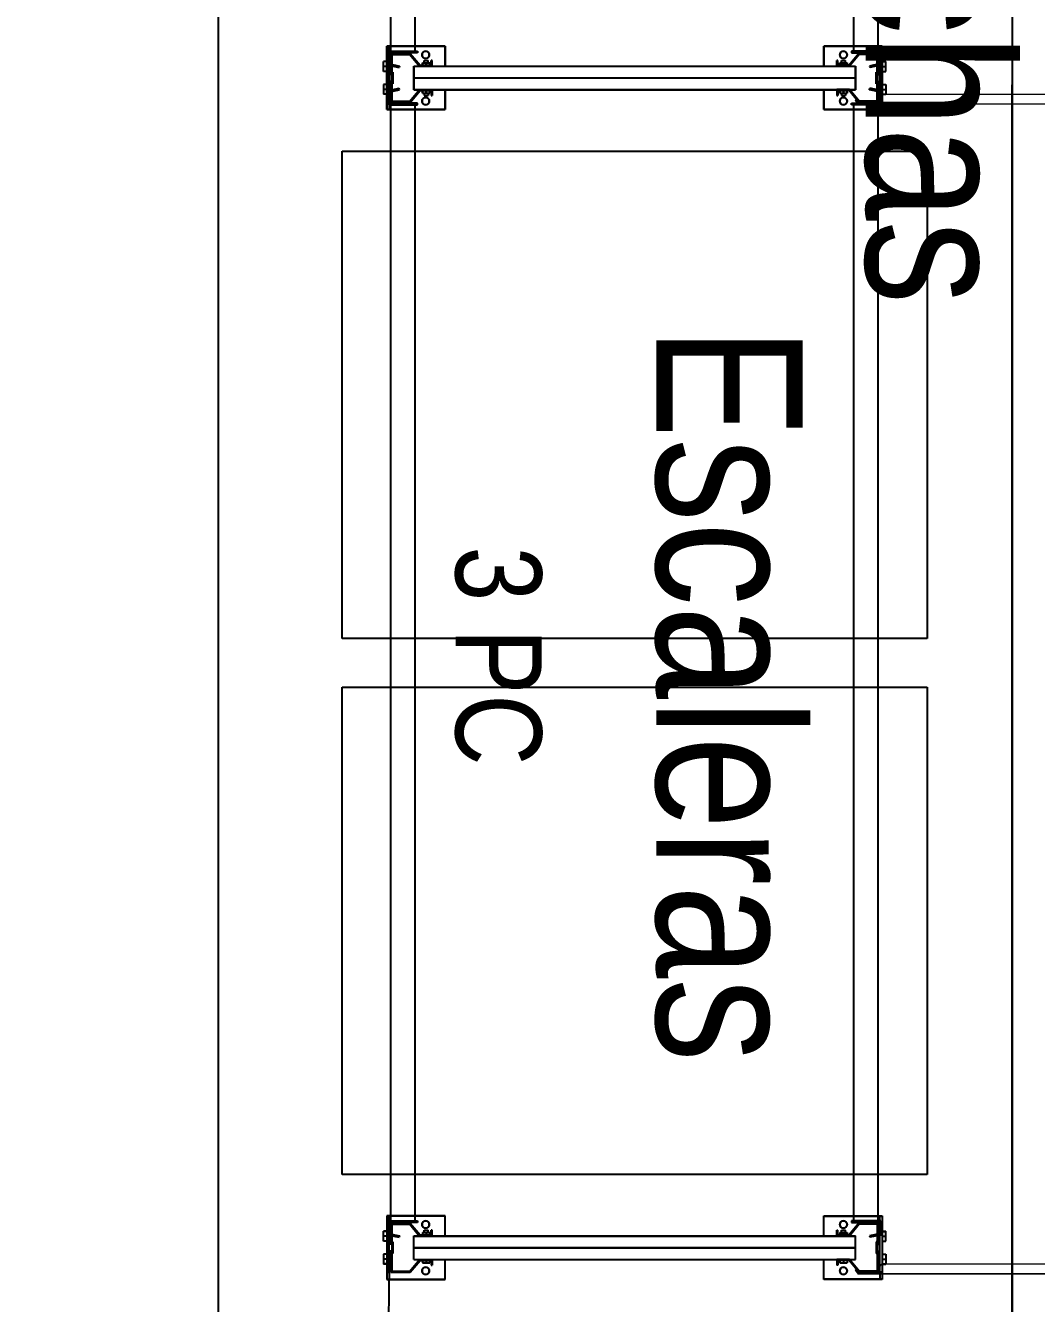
# Model space of a CAD drawing. Header units: metres. Extents: x 0 to 8715937, y -236336 to 216.
# Drawn here: x 138.624 to 140.698, y 73.08 to 75.702 of the extents above; entities that cross this region are included whole.
import ezdxf

# ---------------------------------------------------------------- set-up
doc = ezdxf.new("R2010")
doc.units = ezdxf.units.M
doc.header["$MEASUREMENT"] = 0
doc.header["$PDMODE"] = 3
doc.linetypes.add('ACAD_ISO10W100', pattern=[18, 12, -3, 0, -3])
for name, color, linetype in [('0-BLOCK-EQUIPAMIENTO', 7, 'Continuous'), ('0-BLOCK-ESTRUCTURA', 7, 'Continuous'), ('AAA BAST', 5, 'Continuous'), ('AAA CONECT', 3, 'Continuous'), ('AAA LARG', 1, 'Continuous'), ('AAA PALLETS', 7, 'Continuous'), ('COTAS INTERIORES', 2, 'Continuous'), ('EJES', 251, 'ACAD_ISO10W100'), ('INSTALACIONES', 165, 'Continuous'), ('TEXTO', 7, 'Continuous')]:
    doc.layers.add(name, color=color, linetype=linetype)
doc.styles.add('AR', font='arial.ttf')
doc.dimstyles.new('CotaLoc0', dxfattribs={"dimtxt": 0.23, "dimasz": 0.18, "dimexe": 0.12, "dimexo": 0.37, "dimgap": 0.07, "dimtad": 1, "dimzin": 0, "dimdsep": 46, "dimtxsty": 'AR', "dimcen": 0.9, "dimclrd": 251, "dimclre": 251, "dimadec": 0, "dimazin": 0, "dimtfac": 1, "dimtofl": 0, "dimtmove": 1, "dimatfit": 3, "dimfxl": 0.18, "dimtolj": 1, "dimtzin": 0, "dimarcsym": 1})

# ---------------------------------------------------------------- blocks, each defined once
blk = doc.blocks.new('DPM-ESTRUCTURA')
at = {"layer": 'EJES', "ltscale": 0.4}
blk.add_line((52.9278, 41.5801), (52.9278, 112.3301), dxfattribs=at)
blk = doc.blocks.new('1A MODULO SIMPLE')
at = {"layer": 'AAA BAST'}
for points in [[(-2.1307, 1.015), (-2.1307, 1.017), (-2.1407, 1.017), (-2.1407, 1.04), (-2.1167, 1.06), (-2.1167, 1.1), (-2.1567, 1.1), (-2.1567, 1.098), (-2.1767, 1.098), (-2.1767, 1.1), (-2.2167, 1.1), (-2.2167, 1.06), (-2.1927, 1.04), (-2.1927, 1.017), (-2.2027, 1.017), (-2.2027, 1.015), (-2.1907, 1.015), (-2.1907, 1.0409), (-2.2147, 1.0609), (-2.2147, 1.098), (-2.1787, 1.098), (-2.1787, 1.096), (-2.1547, 1.096), (-2.1547, 1.098), (-2.1187, 1.098), (-2.1187, 1.0609), (-2.1427, 1.0409), (-2.1427, 1.015)], [(0.1973, 1.015), (0.1973, 1.017), (0.2073, 1.017), (0.2073, 1.04), (0.1833, 1.06), (0.1833, 1.1), (0.2233, 1.1), (0.2233, 1.098), (0.2433, 1.098), (0.2433, 1.1), (0.2833, 1.1), (0.2833, 1.06), (0.2593, 1.04), (0.2593, 1.017), (0.2693, 1.017), (0.2693, 1.015), (0.2573, 1.015), (0.2573, 1.0409), (0.2813, 1.0609), (0.2813, 1.098), (0.2453, 1.098), (0.2453, 1.096), (0.2213, 1.096), (0.2213, 1.098), (0.1853, 1.098), (0.1853, 1.0609), (0.2093, 1.0409), (0.2093, 1.015)], [(-2.1307, 0.185), (-2.1307, 0.183), (-2.1407, 0.183), (-2.1407, 0.16), (-2.1167, 0.14), (-2.1167, 0.1), (-2.1567, 0.1), (-2.1567, 0.102), (-2.1767, 0.102), (-2.1767, 0.1), (-2.2167, 0.1), (-2.2167, 0.14), (-2.1927, 0.16), (-2.1927, 0.183), (-2.2027, 0.183), (-2.2027, 0.185), (-2.1907, 0.185), (-2.1907, 0.1591), (-2.2147, 0.1391), (-2.2147, 0.102), (-2.1787, 0.102), (-2.1787, 0.104), (-2.1547, 0.104), (-2.1547, 0.102), (-2.1187, 0.102), (-2.1187, 0.1391), (-2.1427, 0.1591), (-2.1427, 0.185)], [(0.1973, 0.185), (0.1973, 0.183), (0.2073, 0.183), (0.2073, 0.16), (0.1833, 0.14), (0.1833, 0.1), (0.2233, 0.1), (0.2233, 0.102), (0.2433, 0.102), (0.2433, 0.1), (0.2833, 0.1), (0.2833, 0.14), (0.2593, 0.16), (0.2593, 0.183), (0.2693, 0.183), (0.2693, 0.185), (0.2573, 0.185), (0.2573, 0.1591), (0.2813, 0.1391), (0.2813, 0.102), (0.2453, 0.102), (0.2453, 0.104), (0.2213, 0.104), (0.2213, 0.102), (0.1853, 0.102), (0.1853, 0.1391), (0.2093, 0.1591), (0.2093, 0.185)]]:
    blk.add_hatch(color=251, dxfattribs=at).paths.add_polyline_path(points)
at = {"layer": 'AAA BAST', "color": 251}
for p, q in [((-2.2167, 1.1082), (-2.2317, 1.1082)), ((-2.2317, 1.1082), (-2.2317, 0.9882)), ((-2.2167, 1.1032), (-2.2317, 1.1032)), ((-2.1167, 1.1082), (-2.2167, 1.1082)), ((-2.2167, 1.1082), (-2.2167, 1.1032)), ((-2.2167, 1.1032), (-2.1167, 1.1032)), ((-2.2067, 1.1), (-2.2067, 1.1032)), ((-2.2067, 1.1032), (-2.1737, 1.1032)), ((-2.1802, 1.1152), (-2.2002, 1.1152)), ((-2.2002, 1.1082), (-2.2002, 1.1152)), ((-2.1902, 1.1082), (-2.1902, 1.1152)), ((-2.1802, 1.1082), (-2.1802, 1.1152)), ((-2.1737, 1.1), (-2.1737, 1.1032)), ((-2.1597, 1.1), (-2.1597, 1.1032)), ((-2.1532, 1.1152), (-2.1332, 1.1152)), ((-2.1532, 1.1082), (-2.1532, 1.1152)), ((-2.1432, 1.1082), (-2.1432, 1.1152)), ((-2.1332, 1.1082), (-2.1332, 1.1152)), ((-2.1267, 1.1), (-2.1267, 1.1032)), ((-2.1167, 1.1032), (-2.1167, 1.1082)), ((-2.1017, 1.1082), (-2.1167, 1.1082)), ((-2.1167, 1.1032), (-2.1017, 1.1032)), ((-2.1017, 0.9882), (-2.1017, 1.1082)), ((0.1683, 0.9882), (0.1683, 1.1082)), ((0.1683, 1.1082), (0.1833, 1.1082)), ((0.1833, 1.1032), (0.1683, 1.1032)), ((0.1833, 1.1032), (0.1833, 1.1082)), ((0.1833, 1.1082), (0.2833, 1.1082)), ((0.2833, 1.1032), (0.1833, 1.1032)), ((0.1933, 1.1), (0.1933, 1.1032)), ((0.2198, 1.1152), (0.1998, 1.1152)), ((0.1998, 1.1082), (0.1998, 1.1152)), ((0.2098, 1.1082), (0.2098, 1.1152)), ((0.2198, 1.1082), (0.2198, 1.1152)), ((0.2263, 1.1), (0.2263, 1.1032)), ((0.2403, 1.1), (0.2403, 1.1032)), ((0.2733, 1.1032), (0.2403, 1.1032)), ((0.2468, 1.1152), (0.2668, 1.1152)), ((0.2468, 1.1082), (0.2468, 1.1152)), ((0.2568, 1.1082), (0.2568, 1.1152)), ((0.2668, 1.1082), (0.2668, 1.1152)), ((0.2733, 1.1), (0.2733, 1.1032)), ((0.2833, 1.1082), (0.2833, 1.1032)), ((0.2833, 1.1082), (0.2983, 1.1082)), ((0.2833, 1.1032), (0.2983, 1.1032)), ((0.2983, 1.1082), (0.2983, 0.9882)), ((-2.1767, 1.1), (-2.2167, 1.1)), ((-2.2167, 1.1), (-2.2167, 1.06)), ((-2.2147, 1.098), (-2.2147, 1.0609)), ((-2.1787, 1.098), (-2.2147, 1.098)), ((-2.1787, 1.098), (-2.1787, 1.096)), ((-2.1547, 1.096), (-2.1787, 1.096)), ((-2.1767, 1.1), (-2.1767, 1.098)), ((-2.1767, 1.1), (-2.1737, 1.1)), ((-2.1567, 1.098), (-2.1767, 1.098)), ((-2.1567, 1.1), (-2.1597, 1.1)), ((-2.1167, 1.1), (-2.1567, 1.1)), ((-2.1567, 1.1), (-2.1567, 1.098)), ((-2.1187, 1.098), (-2.1547, 1.098)), ((-2.1547, 1.098), (-2.1547, 1.096)), ((-2.1187, 1.098), (-2.1187, 1.0609)), ((-2.1167, 1.1), (-2.1167, 1.06)), ((0.1833, 1.1), (0.2233, 1.1)), ((0.1833, 1.1), (0.1833, 1.06)), ((0.1853, 1.098), (0.1853, 1.0609)), ((0.1853, 1.098), (0.2213, 1.098)), ((0.2213, 1.098), (0.2213, 1.096)), ((0.2213, 1.096), (0.2453, 1.096)), ((0.2233, 1.1), (0.2233, 1.098)), ((0.2233, 1.1), (0.2263, 1.1)), ((0.2233, 1.098), (0.2433, 1.098)), ((0.2433, 1.1), (0.2403, 1.1)), ((0.2433, 1.1), (0.2833, 1.1)), ((0.2433, 1.1), (0.2433, 1.098)), ((0.2453, 1.098), (0.2813, 1.098)), ((0.2453, 1.098), (0.2453, 1.096)), ((0.2813, 1.098), (0.2813, 1.0609)), ((0.2833, 1.1), (0.2833, 1.06)), ((-2.2167, 1.06), (-2.1927, 1.04)), ((-2.2147, 1.0609), (-2.1907, 1.0409)), ((-2.1907, 1.053), (-2.1667, 1.053)), ((-2.1907, 0.147), (-2.1907, 1.053)), ((-2.1667, 1.053), (-2.1427, 1.053)), ((-2.1667, 0.147), (-2.1667, 1.053)), ((-2.1187, 1.0609), (-2.1427, 1.0409)), ((-2.1427, 0.147), (-2.1427, 1.053)), ((-2.1167, 1.06), (-2.1407, 1.04)), ((0.1833, 1.06), (0.2073, 1.04)), ((0.1853, 1.0609), (0.2093, 1.0409)), ((0.2333, 1.053), (0.2093, 1.053)), ((0.2093, 0.147), (0.2093, 1.053)), ((0.2573, 1.053), (0.2333, 1.053)), ((0.2333, 0.147), (0.2333, 1.053)), ((0.2813, 1.0609), (0.2573, 1.0409)), ((0.2573, 0.147), (0.2573, 1.053)), ((0.2833, 1.06), (0.2593, 1.04)), ((-2.1927, 1.036), (-2.1977, 1.036)), ((-2.1977, 1.021), (-2.1977, 1.036)), ((-2.1927, 1.0285), (-2.1977, 1.0285)), ((-2.1927, 1.04), (-2.1927, 1.017)), ((-2.1907, 1.0409), (-2.1907, 1.015)), ((-2.1427, 1.0409), (-2.1427, 1.015)), ((-2.1407, 1.04), (-2.1407, 1.017)), ((-2.1357, 1.036), (-2.1407, 1.036)), ((-2.1407, 1.021), (-2.1407, 1.036)), ((-2.1357, 1.0285), (-2.1407, 1.0285)), ((-2.1357, 1.021), (-2.1357, 1.036)), ((-2.1357, 1.0328), (-2.1307, 1.0328)), ((-2.1357, 1.0243), (-2.1307, 1.0243)), ((-2.1307, 1.0243), (-2.1307, 1.0328)), ((0.2023, 1.0328), (0.1973, 1.0328)), ((0.1973, 1.0243), (0.1973, 1.0328)), ((0.2023, 1.0243), (0.1973, 1.0243)), ((0.2023, 1.036), (0.2073, 1.036)), ((0.2023, 1.021), (0.2023, 1.036)), ((0.2023, 1.0285), (0.2073, 1.0285)), ((0.2073, 1.04), (0.2073, 1.017)), ((0.2073, 1.021), (0.2073, 1.036)), ((0.2093, 1.0409), (0.2093, 1.015)), ((0.2573, 1.0409), (0.2573, 1.015)), ((0.2593, 1.04), (0.2593, 1.017)), ((0.2593, 1.036), (0.2643, 1.036)), ((0.2593, 1.0285), (0.2643, 1.0285)), ((0.2643, 1.021), (0.2643, 1.036)), ((-2.1927, 1.017), (-2.2027, 1.017)), ((-2.2027, 1.017), (-2.2027, 1.015)), ((-2.1907, 1.015), (-2.2027, 1.015)), ((-2.1927, 1.021), (-2.1977, 1.021)), ((-2.1427, 1.015), (-2.1307, 1.015)), ((-2.1357, 1.021), (-2.1407, 1.021)), ((-2.1407, 1.017), (-2.1307, 1.017)), ((-2.1307, 1.015), (-2.1307, 1.017)), ((0.2073, 1.017), (0.1973, 1.017)), ((0.1973, 1.015), (0.1973, 1.017)), ((0.2093, 1.015), (0.1973, 1.015)), ((0.2023, 1.021), (0.2073, 1.021)), ((0.2573, 1.015), (0.2693, 1.015)), ((0.2593, 1.021), (0.2643, 1.021)), ((0.2593, 1.017), (0.2693, 1.017)), ((0.2693, 1.017), (0.2693, 1.015)), ((-2.2317, 0.9882), (-2.1907, 0.9882)), ((-2.1427, 0.9882), (-2.1017, 0.9882)), ((0.2093, 0.9882), (0.1683, 0.9882)), ((0.2983, 0.9882), (0.2573, 0.9882)), ((-2.2317, 0.0918), (-2.2317, 0.2118)), ((-2.2317, 0.2118), (-2.1907, 0.2118)), ((-2.1427, 0.2118), (-2.1017, 0.2118)), ((-2.1017, 0.2118), (-2.1017, 0.0918)), ((0.2093, 0.2118), (0.1683, 0.2118)), ((0.1683, 0.2118), (0.1683, 0.0918)), ((0.2983, 0.2118), (0.2573, 0.2118)), ((0.2983, 0.0918), (0.2983, 0.2118)), ((-2.1907, 0.185), (-2.2027, 0.185)), ((-2.2027, 0.183), (-2.2027, 0.185)), ((-2.1907, 0.1591), (-2.1907, 0.185)), ((-2.1427, 0.1591), (-2.1427, 0.185)), ((-2.1427, 0.185), (-2.1307, 0.185)), ((-2.1307, 0.185), (-2.1307, 0.183)), ((0.2093, 0.185), (0.1973, 0.185)), ((0.1973, 0.185), (0.1973, 0.183)), ((0.2093, 0.1591), (0.2093, 0.185)), ((0.2573, 0.1591), (0.2573, 0.185)), ((0.2573, 0.185), (0.2693, 0.185)), ((0.2693, 0.183), (0.2693, 0.185)), ((-2.2167, 0.14), (-2.1927, 0.16)), ((-2.2147, 0.1391), (-2.1907, 0.1591)), ((-2.1927, 0.183), (-2.2027, 0.183)), ((-2.1927, 0.1801), (-2.1977, 0.1801)), ((-2.1977, 0.1651), (-2.1977, 0.1801)), ((-2.1927, 0.1726), (-2.1977, 0.1726)), ((-2.1927, 0.1651), (-2.1977, 0.1651)), ((-2.1927, 0.16), (-2.1927, 0.183)), ((-2.1187, 0.1391), (-2.1427, 0.1591)), ((-2.1407, 0.16), (-2.1407, 0.183)), ((-2.1407, 0.183), (-2.1307, 0.183)), ((-2.1357, 0.1801), (-2.1407, 0.1801)), ((-2.1407, 0.1651), (-2.1407, 0.1801)), ((-2.1357, 0.1726), (-2.1407, 0.1726)), ((-2.1357, 0.1651), (-2.1407, 0.1651)), ((-2.1167, 0.14), (-2.1407, 0.16)), ((-2.1357, 0.1651), (-2.1357, 0.1801)), ((-2.1357, 0.1768), (-2.1307, 0.1768)), ((-2.1357, 0.1683), (-2.1307, 0.1683)), ((-2.1307, 0.1683), (-2.1307, 0.1768)), ((0.1833, 0.14), (0.2073, 0.16)), ((0.1853, 0.1391), (0.2093, 0.1591)), ((0.2073, 0.183), (0.1973, 0.183)), ((0.2023, 0.1768), (0.1973, 0.1768)), ((0.1973, 0.1683), (0.1973, 0.1768)), ((0.2023, 0.1683), (0.1973, 0.1683)), ((0.2023, 0.1801), (0.2073, 0.1801)), ((0.2023, 0.1651), (0.2023, 0.1801)), ((0.2023, 0.1726), (0.2073, 0.1726)), ((0.2023, 0.1651), (0.2073, 0.1651)), ((0.2073, 0.16), (0.2073, 0.183)), ((0.2073, 0.1651), (0.2073, 0.1801)), ((0.2813, 0.1391), (0.2573, 0.1591)), ((0.2593, 0.16), (0.2593, 0.183)), ((0.2593, 0.183), (0.2693, 0.183)), ((0.2593, 0.1801), (0.2643, 0.1801)), ((0.2593, 0.1726), (0.2643, 0.1726)), ((0.2593, 0.1651), (0.2643, 0.1651)), ((0.2833, 0.14), (0.2593, 0.16)), ((0.2643, 0.1651), (0.2643, 0.1801)), ((-2.2167, 0.1), (-2.2167, 0.14)), ((-2.2147, 0.102), (-2.2147, 0.1391)), ((-2.1907, 0.147), (-2.1667, 0.147)), ((-2.1667, 0.147), (-2.1427, 0.147)), ((-2.1187, 0.102), (-2.1187, 0.1391)), ((-2.1167, 0.1), (-2.1167, 0.14)), ((0.1833, 0.1), (0.1833, 0.14)), ((0.1853, 0.102), (0.1853, 0.1391)), ((0.2333, 0.147), (0.2093, 0.147)), ((0.2573, 0.147), (0.2333, 0.147)), ((0.2813, 0.102), (0.2813, 0.1391)), ((0.2833, 0.1), (0.2833, 0.14)), ((-2.2167, 0.0968), (-2.2317, 0.0968)), ((-2.2167, 0.0918), (-2.2317, 0.0918)), ((-2.1767, 0.1), (-2.2167, 0.1)), ((-2.2167, 0.0968), (-2.1167, 0.0968)), ((-2.2167, 0.0918), (-2.2167, 0.0968)), ((-2.1167, 0.0918), (-2.2167, 0.0918)), ((-2.1787, 0.102), (-2.2147, 0.102)), ((-2.2067, 0.1), (-2.2067, 0.0968)), ((-2.2067, 0.0968), (-2.1737, 0.0968)), ((-2.2002, 0.0918), (-2.2002, 0.0848)), ((-2.1802, 0.0848), (-2.2002, 0.0848)), ((-2.1902, 0.0918), (-2.1902, 0.0848)), ((-2.1802, 0.0918), (-2.1802, 0.0848)), ((-2.1787, 0.102), (-2.1787, 0.104)), ((-2.1547, 0.104), (-2.1787, 0.104)), ((-2.1567, 0.102), (-2.1767, 0.102)), ((-2.1767, 0.1), (-2.1767, 0.102)), ((-2.1767, 0.1), (-2.1737, 0.1)), ((-2.1737, 0.1), (-2.1737, 0.0968)), ((-2.1597, 0.1), (-2.1597, 0.0968)), ((-2.1567, 0.1), (-2.1597, 0.1)), ((-2.1567, 0.1), (-2.1567, 0.102)), ((-2.1167, 0.1), (-2.1567, 0.1)), ((-2.1547, 0.102), (-2.1547, 0.104)), ((-2.1187, 0.102), (-2.1547, 0.102)), ((-2.1532, 0.0918), (-2.1532, 0.0848)), ((-2.1532, 0.0848), (-2.1332, 0.0848)), ((-2.1432, 0.0918), (-2.1432, 0.0848)), ((-2.1332, 0.0918), (-2.1332, 0.0848)), ((-2.1267, 0.1), (-2.1267, 0.0968)), ((-2.1167, 0.0968), (-2.1167, 0.0918)), ((-2.1167, 0.0968), (-2.1017, 0.0968)), ((-2.1017, 0.0918), (-2.1167, 0.0918)), ((0.1833, 0.0968), (0.1683, 0.0968)), ((0.1683, 0.0918), (0.1833, 0.0918)), ((0.1833, 0.1), (0.2233, 0.1)), ((0.2833, 0.0968), (0.1833, 0.0968)), ((0.1833, 0.0968), (0.1833, 0.0918)), ((0.1833, 0.0918), (0.2833, 0.0918)), ((0.1853, 0.102), (0.2213, 0.102)), ((0.1933, 0.1), (0.1933, 0.0968)), ((0.1998, 0.0918), (0.1998, 0.0848)), ((0.2198, 0.0848), (0.1998, 0.0848)), ((0.2098, 0.0918), (0.2098, 0.0848)), ((0.2198, 0.0918), (0.2198, 0.0848)), ((0.2213, 0.102), (0.2213, 0.104)), ((0.2213, 0.104), (0.2453, 0.104)), ((0.2233, 0.102), (0.2433, 0.102)), ((0.2233, 0.1), (0.2233, 0.102)), ((0.2233, 0.1), (0.2263, 0.1)), ((0.2263, 0.1), (0.2263, 0.0968)), ((0.2403, 0.1), (0.2403, 0.0968)), ((0.2433, 0.1), (0.2403, 0.1)), ((0.2733, 0.0968), (0.2403, 0.0968)), ((0.2433, 0.1), (0.2433, 0.102)), ((0.2433, 0.1), (0.2833, 0.1)), ((0.2453, 0.102), (0.2453, 0.104)), ((0.2453, 0.102), (0.2813, 0.102)), ((0.2468, 0.0918), (0.2468, 0.0848)), ((0.2468, 0.0848), (0.2668, 0.0848)), ((0.2568, 0.0918), (0.2568, 0.0848)), ((0.2668, 0.0918), (0.2668, 0.0848)), ((0.2733, 0.1), (0.2733, 0.0968)), ((0.2833, 0.0918), (0.2833, 0.0968)), ((0.2833, 0.0968), (0.2983, 0.0968)), ((0.2833, 0.0918), (0.2983, 0.0918))]:
    blk.add_line(p, q, dxfattribs=at)
for centre in [(-2.2141, 1.0285), (-2.1192, 1.0285), (0.1859, 1.0285), (0.2808, 1.0285), (-2.2141, 0.1715), (-2.1192, 0.1715), (0.1859, 0.1715), (0.2808, 0.1715)]:
    blk.add_circle(centre, 0.0075, dxfattribs=at)
at = {"layer": 'AAA LARG', "color": 251}
for p, q in [((-2.1407, 1.105), (-2.1454, 1.0829)), ((-2.1381, 1.1018), (-2.1422, 1.0822)), ((-2.1407, 1.105), (-2.1117, 1.105)), ((-2.1149, 1.1018), (-2.1381, 1.1018)), ((-2.1149, 1.045), (-2.1149, 1.1018)), ((-2.1117, 1.105), (-2.1117, 1.045)), ((0.2073, 1.105), (0.1783, 1.105)), ((0.1783, 1.105), (0.1783, 1.045)), ((0.1815, 1.045), (0.1815, 1.1018)), ((0.1815, 1.1018), (0.2047, 1.1018)), ((0.2047, 1.1018), (0.2089, 1.0822)), ((0.2073, 1.105), (0.212, 1.0829)), ((-2.1422, 1.0822), (-2.1454, 1.0829)), ((-2.1117, 1.1), (0.1783, 1.1)), ((0.2089, 1.0822), (0.212, 1.0829)), ((-2.1117, 1.05), (0.1783, 1.05)), ((-2.1117, 1.045), (-2.1149, 1.045)), ((0.1783, 1.045), (0.1815, 1.045)), ((-2.1117, 0.155), (-2.1149, 0.155)), ((-2.1149, 0.155), (-2.1149, 0.0982)), ((-2.1117, 0.095), (-2.1117, 0.155)), ((-2.1117, 0.15), (0.1783, 0.15)), ((0.1783, 0.095), (0.1783, 0.155)), ((0.1783, 0.155), (0.1815, 0.155)), ((0.1815, 0.155), (0.1815, 0.0982)), ((-2.1422, 0.1178), (-2.1454, 0.1171)), ((-2.1407, 0.095), (-2.1454, 0.1171)), ((-2.1381, 0.0982), (-2.1422, 0.1178)), ((0.2047, 0.0982), (0.2089, 0.1178)), ((0.2073, 0.095), (0.212, 0.1171)), ((0.2089, 0.1178), (0.212, 0.1171)), ((-2.1407, 0.095), (-2.1117, 0.095)), ((-2.1149, 0.0982), (-2.1381, 0.0982)), ((-2.1117, 0.1), (0.1783, 0.1)), ((0.2073, 0.095), (0.1783, 0.095)), ((0.1815, 0.0982), (0.2047, 0.0982))]:
    blk.add_line(p, q, dxfattribs=at)
at = {"layer": 'AAA PALLETS', "color": 251, "ltscale": 0.21}
for p, q in [((-1.0167, 1.2), (-2.0167, 1.2)), ((-2.0167, 1.2), (-2.0167, 0)), ((-1.0167, 0), (-1.0167, 1.2)), ((0.0833, 1.2), (-0.9167, 1.2)), ((-0.9167, 1.2), (-0.9167, 0)), ((0.0833, 0), (0.0833, 1.2)), ((-2.0167, 0), (-1.0167, 0)), ((-0.9167, 0), (0.0833, 0))]:
    blk.add_line(p, q, dxfattribs=at)
blk = doc.blocks.new('1A MODULO D FTE COL')
at = {"layer": 'AAA CONECT', "color": 251, "lineweight": 5}
for p, q in [((-2.213, 0.5973), (-2.2207, 0.5909)), ((-2.2207, 0.59), (-2.2207, -0.0409)), ((-2.2117, 0.5958), (-2.2187, 0.59)), ((-2.2187, 0.5484), (-2.2187, 0.59)), ((-2.213, 0.5973), (-2.2117, 0.5958)), ((0.187, 0.5973), (0.1793, 0.5909)), ((0.1793, 0.59), (0.1793, -0.0409)), ((0.1883, 0.5958), (0.1813, 0.59)), ((0.1813, 0.5484), (0.1813, 0.59)), ((0.187, 0.5973), (0.1883, 0.5958)), ((-2.2187, 0.5484), (-2.2057, 0.5484)), ((-2.2007, 0.5434), (-2.2057, 0.5484)), ((-2.2007, 0.5434), (-2.2007, 0.0066)), ((0.1813, 0.5484), (0.1943, 0.5484)), ((0.1993, 0.5434), (0.1943, 0.5484)), ((0.1993, 0.5434), (0.1993, 0.0066)), ((-2.2187, 0.0016), (-2.2187, -0.04)), ((-2.2187, 0.0016), (-2.2057, 0.0016)), ((-2.2007, 0.0066), (-2.2057, 0.0016)), ((0.1813, 0.0016), (0.1813, -0.04)), ((0.1813, 0.0016), (0.1943, 0.0016)), ((0.1993, 0.0066), (0.1943, 0.0016)), ((-2.213, -0.0473), (-2.2207, -0.0409)), ((-2.2117, -0.0458), (-2.2187, -0.04)), ((-2.213, -0.0473), (-2.2117, -0.0458)), ((0.187, -0.0473), (0.1793, -0.0409)), ((0.1883, -0.0458), (0.1813, -0.04)), ((0.187, -0.0473), (0.1883, -0.0458))]:
    blk.add_line(p, q, dxfattribs=at)
at = {"layer": 'AAA BAST', "color": 251, "lineweight": 5}
for p in [(0, 0.45), (0, -1.1)]:
    blk.add_blockref('1A MODULO SIMPLE', p, dxfattribs=at)
blk = doc.blocks.new('DPM-EQUIPAMIENTO')
at = {"layer": 'INSTALACIONES', "ltscale": 0.1}
blk.add_line((51.6451, 72.1293), (51.6501, 73.1293), dxfattribs=at)
at = {"layer": 'AAA BAST', "xscale": -1, "rotation": 270}
for p in [(52.6533, 77.7609), (52.6533, 75.3609)]:
    blk.add_blockref('1A MODULO D FTE COL', p, dxfattribs=at)
blk = doc.blocks.new('*D145')
at = {"layer": 'COTAS INTERIORES', "color": 251, "lineweight": -2, "ltscale": 0.1, "transparency": 16777216}
for p, q in [((139.2001, 88.6593), (138.9001, 88.6593)), ((139.0201, 72.3093), (139.0201, 88.4793)), ((139.2001, 72.1293), (138.9001, 72.1293))]:
    blk.add_line(p, q, dxfattribs=at)
at = {"layer": 'COTAS INTERIORES', "color": 251, "ltscale": 0.1, "transparency": 16777216}
for points in [[(138.9901, 88.4793), (139.0501, 88.4793), (139.0201, 88.6593)], [(138.9901, 72.3093), (139.0501, 72.3093), (139.0201, 72.1293)]]:
    blk.add_solid(points, dxfattribs=at)
at = {"layer": 'Defpoints', "color": 0, "ltscale": 0.1, "transparency": 16777216}
for p in [(139.0201, 88.6593), (140.6508, 88.6593), (140.6483, 72.1293)]:
    blk.add_point(p, dxfattribs=at)
at = {"layer": 'COTAS INTERIORES', "color": 0, "ltscale": 0.1, "transparency": 16777216, "insert": (138.8326, 80.3943), "char_height": 0.23, "attachment_point": 5, "rotation": 90, "style": 'AR'}
blk.add_mtext('\\A1;16.53', dxfattribs=at)

msp = doc.modelspace()

# ---------------------------------------------------------------- hatches: boundary and pattern name
at = {"layer": 'AAA BAST'}
for points in [[(139.4583, 75.5583), (139.4563, 75.5583), (139.4563, 75.5683), (139.4333, 75.5683), (139.4133, 75.5443), (139.3733, 75.5443), (139.3733, 75.5843), (139.3753, 75.5843), (139.3753, 75.6043), (139.3733, 75.6043), (139.3733, 75.6443), (139.4133, 75.6443), (139.4333, 75.6203), (139.4563, 75.6203), (139.4563, 75.6303), (139.4583, 75.6303), (139.4583, 75.6183), (139.4324, 75.6183), (139.4124, 75.6423), (139.3753, 75.6423), (139.3753, 75.6063), (139.3773, 75.6063), (139.3773, 75.5823), (139.3753, 75.5823), (139.3753, 75.5463), (139.4124, 75.5463), (139.4324, 75.5703), (139.4583, 75.5703)], [(139.4583, 75.6303), (139.4563, 75.6303), (139.4563, 75.6203), (139.4333, 75.6203), (139.4133, 75.6443), (139.3733, 75.6443), (139.3733, 75.6043), (139.3753, 75.6043), (139.3753, 75.5843), (139.3733, 75.5843), (139.3733, 75.5443), (139.4133, 75.5443), (139.4333, 75.5683), (139.4563, 75.5683), (139.4563, 75.5583), (139.4583, 75.5583), (139.4583, 75.5703), (139.4324, 75.5703), (139.4124, 75.5463), (139.3753, 75.5463), (139.3753, 75.5823), (139.3773, 75.5823), (139.3773, 75.6063), (139.3753, 75.6063), (139.3753, 75.6423), (139.4124, 75.6423), (139.4324, 75.6183), (139.4583, 75.6183)], [(140.2883, 75.5583), (140.2903, 75.5583), (140.2903, 75.5683), (140.3133, 75.5683), (140.3333, 75.5443), (140.3733, 75.5443), (140.3733, 75.5843), (140.3713, 75.5843), (140.3713, 75.6043), (140.3733, 75.6043), (140.3733, 75.6443), (140.3333, 75.6443), (140.3133, 75.6203), (140.2903, 75.6203), (140.2903, 75.6303), (140.2883, 75.6303), (140.2883, 75.6183), (140.3142, 75.6183), (140.3342, 75.6423), (140.3713, 75.6423), (140.3713, 75.6063), (140.3693, 75.6063), (140.3693, 75.5823), (140.3713, 75.5823), (140.3713, 75.5463), (140.3342, 75.5463), (140.3142, 75.5703), (140.2883, 75.5703)], [(140.2883, 75.6303), (140.2903, 75.6303), (140.2903, 75.6203), (140.3133, 75.6203), (140.3333, 75.6443), (140.3733, 75.6443), (140.3733, 75.6043), (140.3713, 75.6043), (140.3713, 75.5843), (140.3733, 75.5843), (140.3733, 75.5443), (140.3333, 75.5443), (140.3133, 75.5683), (140.2903, 75.5683), (140.2903, 75.5583), (140.2883, 75.5583), (140.2883, 75.5703), (140.3142, 75.5703), (140.3342, 75.5463), (140.3713, 75.5463), (140.3713, 75.5823), (140.3693, 75.5823), (140.3693, 75.6063), (140.3713, 75.6063), (140.3713, 75.6423), (140.3342, 75.6423), (140.3142, 75.6183), (140.2883, 75.6183)], [(139.4583, 73.2303), (139.4563, 73.2303), (139.4563, 73.2203), (139.4333, 73.2203), (139.4133, 73.2443), (139.3733, 73.2443), (139.3733, 73.2043), (139.3753, 73.2043), (139.3753, 73.1843), (139.3733, 73.1843), (139.3733, 73.1443), (139.4133, 73.1443), (139.4333, 73.1683), (139.4563, 73.1683), (139.4563, 73.1583), (139.4583, 73.1583), (139.4583, 73.1703), (139.4324, 73.1703), (139.4124, 73.1463), (139.3753, 73.1463), (139.3753, 73.1823), (139.3773, 73.1823), (139.3773, 73.2063), (139.3753, 73.2063), (139.3753, 73.2423), (139.4124, 73.2423), (139.4324, 73.2183), (139.4583, 73.2183)], [(140.2883, 73.2303), (140.2903, 73.2303), (140.2903, 73.2203), (140.3133, 73.2203), (140.3333, 73.2443), (140.3733, 73.2443), (140.3733, 73.2043), (140.3713, 73.2043), (140.3713, 73.1843), (140.3733, 73.1843), (140.3733, 73.1443), (140.3333, 73.1443), (140.3133, 73.1683), (140.2903, 73.1683), (140.2903, 73.1583), (140.2883, 73.1583), (140.2883, 73.1703), (140.3142, 73.1703), (140.3342, 73.1463), (140.3713, 73.1463), (140.3713, 73.1823), (140.3693, 73.1823), (140.3693, 73.2063), (140.3713, 73.2063), (140.3713, 73.2423), (140.3342, 73.2423), (140.3142, 73.2183), (140.2883, 73.2183)]]:
    msp.add_hatch(color=251, dxfattribs=at).paths.add_polyline_path(points)

# ---------------------------------------------------------------- linework, layer by layer
at = {"ltscale": 0.1}
msp.add_lwpolyline([(122.6655, 88.6593), (140.6478, 88.6593), (140.6478, 72.1293), (122.6655, 72.1293)], close=True, dxfattribs=at)
at = {"layer": 'AAA BAST', "color": 251}
for p, q in [((139.3651, 75.6443), (139.3651, 75.6593)), ((139.3651, 75.6593), (139.4851, 75.6593)), ((139.4851, 75.6593), (139.3651, 75.6593)), ((139.3651, 75.6593), (139.3651, 75.6443)), ((139.3651, 75.5443), (139.3651, 75.6443)), ((139.3651, 75.6443), (139.3701, 75.6443)), ((139.3701, 75.6443), (139.3651, 75.6443)), ((139.3651, 75.6443), (139.3651, 75.5443)), ((139.3701, 75.6443), (139.3701, 75.6593)), ((139.3701, 75.6443), (139.3701, 75.6593)), ((139.3701, 75.6443), (139.3701, 75.5443)), ((139.3701, 75.5443), (139.3701, 75.6443)), ((139.3733, 75.6043), (139.3733, 75.6443)), ((139.3733, 75.6443), (139.4133, 75.6443)), ((139.3733, 75.6443), (139.3733, 75.6043)), ((139.3733, 75.6443), (139.4133, 75.6443)), ((139.4133, 75.6443), (139.4333, 75.6203)), ((139.4133, 75.6443), (139.4333, 75.6203)), ((139.4851, 75.6593), (139.4851, 75.6183)), ((139.4851, 75.6183), (139.4851, 75.6593)), ((140.3815, 75.6593), (140.2615, 75.6593)), ((140.2615, 75.6593), (140.2615, 75.6183)), ((140.2615, 75.6183), (140.2615, 75.6593)), ((140.2615, 75.6593), (140.3815, 75.6593)), ((140.3333, 75.6443), (140.3133, 75.6203)), ((140.3333, 75.6443), (140.3133, 75.6203)), ((140.3733, 75.6443), (140.3333, 75.6443)), ((140.3733, 75.6443), (140.3333, 75.6443)), ((140.3733, 75.6043), (140.3733, 75.6443)), ((140.3733, 75.6443), (140.3733, 75.6043)), ((140.3765, 75.6443), (140.3765, 75.6593)), ((140.3765, 75.6443), (140.3765, 75.6593)), ((140.3765, 75.6443), (140.3765, 75.5443)), ((140.3815, 75.6443), (140.3765, 75.6443)), ((140.3765, 75.5443), (140.3765, 75.6443)), ((140.3765, 75.6443), (140.3815, 75.6443)), ((140.3815, 75.6443), (140.3815, 75.6593)), ((140.3815, 75.6593), (140.3815, 75.6443)), ((140.3815, 75.5443), (140.3815, 75.6443)), ((140.3815, 75.6443), (140.3815, 75.5443)), ((139.3581, 75.6078), (139.3581, 75.6278)), ((139.3651, 75.6278), (139.3581, 75.6278)), ((139.3581, 75.6078), (139.3581, 75.6278)), ((139.3651, 75.6278), (139.3581, 75.6278)), ((139.3651, 75.6178), (139.3581, 75.6178)), ((139.3651, 75.6178), (139.3581, 75.6178)), ((139.3733, 75.6343), (139.3701, 75.6343)), ((139.3701, 75.6343), (139.3701, 75.6013)), ((139.3733, 75.6343), (139.3701, 75.6343)), ((139.3753, 75.6423), (139.4124, 75.6423)), ((139.3753, 75.6063), (139.3753, 75.6423)), ((139.3753, 75.6423), (139.4124, 75.6423)), ((139.3753, 75.6423), (139.3753, 75.6063)), ((139.4124, 75.6423), (139.4324, 75.6183)), ((139.4124, 75.6423), (139.4324, 75.6183)), ((139.4203, 75.6183), (139.4203, 75.5943)), ((139.4203, 75.6183), (140.3263, 75.6183)), ((139.4203, 75.5943), (139.4203, 75.6183)), ((139.4203, 75.6183), (140.3263, 75.6183)), ((139.4324, 75.6183), (139.4583, 75.6183)), ((139.4324, 75.6183), (139.4583, 75.6183)), ((139.4333, 75.6203), (139.4563, 75.6203)), ((139.4333, 75.6203), (139.4563, 75.6203)), ((139.4384, 75.6203), (139.4384, 75.6253)), ((139.4384, 75.6253), (139.4534, 75.6253)), ((139.4384, 75.6253), (139.4384, 75.6203)), ((139.4384, 75.6253), (139.4534, 75.6253)), ((139.4384, 75.6203), (139.4534, 75.6203)), ((139.4416, 75.6253), (139.4416, 75.6303)), ((139.4416, 75.6303), (139.4501, 75.6303)), ((139.4459, 75.6203), (139.4459, 75.6253)), ((139.4459, 75.6253), (139.4459, 75.6203)), ((139.4501, 75.6253), (139.4501, 75.6303)), ((139.4534, 75.6203), (139.4534, 75.6253)), ((139.4534, 75.6253), (139.4534, 75.6203)), ((139.4563, 75.6203), (139.4563, 75.6303)), ((139.4563, 75.6303), (139.4583, 75.6303)), ((139.4563, 75.6203), (139.4563, 75.6303)), ((139.4583, 75.6303), (139.4563, 75.6303)), ((139.4583, 75.6183), (139.4583, 75.6303)), ((139.4583, 75.6183), (139.4583, 75.6303)), ((140.2883, 75.6183), (140.2883, 75.6303)), ((140.2903, 75.6303), (140.2883, 75.6303)), ((140.2883, 75.6183), (140.2883, 75.6303)), ((140.2883, 75.6303), (140.2903, 75.6303)), ((140.3142, 75.6183), (140.2883, 75.6183)), ((140.3142, 75.6183), (140.2883, 75.6183)), ((140.2903, 75.6203), (140.2903, 75.6303)), ((140.2903, 75.6203), (140.2903, 75.6303)), ((140.3133, 75.6203), (140.2903, 75.6203)), ((140.3133, 75.6203), (140.2903, 75.6203)), ((140.2943, 75.6203), (140.2943, 75.6253)), ((140.2943, 75.6253), (140.3093, 75.6253)), ((140.2943, 75.6253), (140.2943, 75.6203)), ((140.2943, 75.6253), (140.3093, 75.6253)), ((140.2943, 75.6203), (140.3093, 75.6203)), ((140.2976, 75.6253), (140.2976, 75.6303)), ((140.2976, 75.6303), (140.3061, 75.6303)), ((140.3018, 75.6203), (140.3018, 75.6253)), ((140.3018, 75.6253), (140.3018, 75.6203)), ((140.3061, 75.6253), (140.3061, 75.6303)), ((140.3093, 75.6203), (140.3093, 75.6253)), ((140.3093, 75.6253), (140.3093, 75.6203)), ((140.3342, 75.6423), (140.3142, 75.6183)), ((140.3342, 75.6423), (140.3142, 75.6183)), ((140.3263, 75.6183), (140.3263, 75.5943)), ((140.3263, 75.5943), (140.3263, 75.6183)), ((140.3713, 75.6423), (140.3342, 75.6423)), ((140.3713, 75.6423), (140.3342, 75.6423)), ((140.3713, 75.6063), (140.3713, 75.6423)), ((140.3713, 75.6423), (140.3713, 75.6063)), ((140.3733, 75.6343), (140.3765, 75.6343)), ((140.3733, 75.6343), (140.3765, 75.6343)), ((140.3765, 75.6343), (140.3765, 75.6013)), ((140.3815, 75.6278), (140.3885, 75.6278)), ((140.3815, 75.6278), (140.3885, 75.6278)), ((140.3815, 75.6178), (140.3885, 75.6178)), ((140.3815, 75.6178), (140.3885, 75.6178)), ((140.3885, 75.6078), (140.3885, 75.6278)), ((140.3885, 75.6078), (140.3885, 75.6278)), ((139.3651, 75.6078), (139.3581, 75.6078)), ((139.3651, 75.6078), (139.3581, 75.6078)), ((139.3733, 75.6013), (139.3701, 75.6013)), ((139.3733, 75.6013), (139.3701, 75.6013)), ((139.3733, 75.6043), (139.3753, 75.6043)), ((139.3733, 75.6043), (139.3733, 75.6013)), ((139.3733, 75.6043), (139.3753, 75.6043)), ((139.3733, 75.6043), (139.3733, 75.6013)), ((139.3753, 75.6063), (139.3773, 75.6063)), ((139.3753, 75.6063), (139.3773, 75.6063)), ((139.3753, 75.5843), (139.3753, 75.6043)), ((139.3753, 75.6043), (139.3753, 75.5843)), ((139.3773, 75.5823), (139.3773, 75.6063)), ((139.3773, 75.6063), (139.3773, 75.5823)), ((139.4203, 75.5943), (139.4203, 75.5703)), ((139.4203, 75.5943), (140.3263, 75.5943)), ((139.4203, 75.5703), (139.4203, 75.5943)), ((139.4203, 75.5943), (140.3263, 75.5943)), ((140.3263, 75.5943), (140.3263, 75.5703)), ((140.3263, 75.5703), (140.3263, 75.5943)), ((140.3713, 75.6063), (140.3693, 75.6063)), ((140.3693, 75.5823), (140.3693, 75.6063)), ((140.3713, 75.6063), (140.3693, 75.6063)), ((140.3693, 75.6063), (140.3693, 75.5823)), ((140.3713, 75.5843), (140.3713, 75.6043)), ((140.3733, 75.6043), (140.3713, 75.6043)), ((140.3713, 75.6043), (140.3713, 75.5843)), ((140.3733, 75.6043), (140.3713, 75.6043)), ((140.3733, 75.6043), (140.3733, 75.6013)), ((140.3733, 75.6043), (140.3733, 75.6013)), ((140.3733, 75.6013), (140.3765, 75.6013)), ((140.3733, 75.6013), (140.3765, 75.6013)), ((140.3815, 75.6078), (140.3885, 75.6078)), ((140.3815, 75.6078), (140.3885, 75.6078)), ((139.3581, 75.5808), (139.3581, 75.5608)), ((139.3651, 75.5808), (139.3581, 75.5808)), ((139.3581, 75.5808), (139.3581, 75.5608)), ((139.3651, 75.5808), (139.3581, 75.5808)), ((139.3651, 75.5708), (139.3581, 75.5708)), ((139.3651, 75.5708), (139.3581, 75.5708)), ((139.3733, 75.5873), (139.3701, 75.5873)), ((139.3733, 75.5873), (139.3701, 75.5873)), ((139.3701, 75.5543), (139.3701, 75.5873)), ((139.3733, 75.5843), (139.3733, 75.5873)), ((139.3733, 75.5843), (139.3733, 75.5873)), ((139.3733, 75.5443), (139.3733, 75.5843)), ((139.3733, 75.5843), (139.3753, 75.5843)), ((139.3733, 75.5843), (139.3733, 75.5443)), ((139.3733, 75.5843), (139.3753, 75.5843)), ((139.3753, 75.5463), (139.3753, 75.5823)), ((139.3753, 75.5823), (139.3773, 75.5823)), ((139.3753, 75.5823), (139.3753, 75.5463)), ((139.3753, 75.5823), (139.3773, 75.5823)), ((139.4124, 75.5463), (139.4324, 75.5703)), ((139.4124, 75.5463), (139.4324, 75.5703)), ((139.4133, 75.5443), (139.4333, 75.5683)), ((139.4133, 75.5443), (139.4333, 75.5683)), ((139.4203, 75.5703), (140.3263, 75.5703)), ((139.4203, 75.5703), (140.3263, 75.5703)), ((139.4324, 75.5703), (139.4583, 75.5703)), ((139.4324, 75.5703), (139.4583, 75.5703)), ((139.4333, 75.5683), (139.4563, 75.5683)), ((139.4333, 75.5683), (139.4563, 75.5683)), ((139.4384, 75.5633), (139.4384, 75.5683)), ((139.4384, 75.5683), (139.4534, 75.5683)), ((139.4384, 75.5683), (139.4384, 75.5633)), ((139.4459, 75.5633), (139.4459, 75.5683)), ((139.4459, 75.5683), (139.4459, 75.5633)), ((139.4534, 75.5633), (139.4534, 75.5683)), ((139.4534, 75.5683), (139.4534, 75.5633)), ((139.4563, 75.5683), (139.4563, 75.5583)), ((139.4563, 75.5683), (139.4563, 75.5583)), ((139.4583, 75.5703), (139.4583, 75.5583)), ((139.4583, 75.5703), (139.4583, 75.5583)), ((139.4851, 75.5703), (139.4851, 75.5293)), ((139.4851, 75.5293), (139.4851, 75.5703)), ((140.2615, 75.5703), (140.2615, 75.5293)), ((140.2615, 75.5293), (140.2615, 75.5703)), ((140.3142, 75.5703), (140.2883, 75.5703)), ((140.2883, 75.5703), (140.2883, 75.5583)), ((140.3142, 75.5703), (140.2883, 75.5703)), ((140.2883, 75.5703), (140.2883, 75.5583)), ((140.3133, 75.5683), (140.2903, 75.5683)), ((140.2903, 75.5683), (140.2903, 75.5583)), ((140.3133, 75.5683), (140.2903, 75.5683)), ((140.2903, 75.5683), (140.2903, 75.5583)), ((140.2943, 75.5633), (140.2943, 75.5683)), ((140.2943, 75.5683), (140.3093, 75.5683)), ((140.2943, 75.5683), (140.2943, 75.5633)), ((140.3018, 75.5633), (140.3018, 75.5683)), ((140.3018, 75.5683), (140.3018, 75.5633)), ((140.3093, 75.5633), (140.3093, 75.5683)), ((140.3093, 75.5683), (140.3093, 75.5633)), ((140.3333, 75.5443), (140.3133, 75.5683)), ((140.3333, 75.5443), (140.3133, 75.5683)), ((140.3342, 75.5463), (140.3142, 75.5703)), ((140.3342, 75.5463), (140.3142, 75.5703)), ((140.3713, 75.5823), (140.3693, 75.5823)), ((140.3713, 75.5823), (140.3693, 75.5823)), ((140.3733, 75.5843), (140.3713, 75.5843)), ((140.3733, 75.5843), (140.3713, 75.5843)), ((140.3713, 75.5463), (140.3713, 75.5823)), ((140.3713, 75.5823), (140.3713, 75.5463)), ((140.3733, 75.5873), (140.3765, 75.5873)), ((140.3733, 75.5843), (140.3733, 75.5873)), ((140.3733, 75.5873), (140.3765, 75.5873)), ((140.3733, 75.5843), (140.3733, 75.5873)), ((140.3733, 75.5443), (140.3733, 75.5843)), ((140.3733, 75.5843), (140.3733, 75.5443)), ((140.3765, 75.5543), (140.3765, 75.5873)), ((140.3815, 75.5808), (140.3885, 75.5808)), ((140.3815, 75.5808), (140.3885, 75.5808)), ((140.3815, 75.5708), (140.3885, 75.5708)), ((140.3815, 75.5708), (140.3885, 75.5708)), ((140.3885, 75.5808), (140.3885, 75.5608)), ((140.3885, 75.5808), (140.3885, 75.5608)), ((139.3651, 75.5608), (139.3581, 75.5608)), ((139.3651, 75.5608), (139.3581, 75.5608)), ((139.3701, 75.5443), (139.3651, 75.5443)), ((139.3651, 75.5293), (139.3651, 75.5443)), ((139.3651, 75.5443), (139.3701, 75.5443)), ((139.3651, 75.5443), (139.3651, 75.5293)), ((139.3733, 75.5543), (139.3701, 75.5543)), ((139.3733, 75.5543), (139.3701, 75.5543)), ((139.3701, 75.5443), (139.3701, 75.5293)), ((139.3701, 75.5443), (139.3701, 75.5293)), ((139.3733, 75.5443), (139.4133, 75.5443)), ((139.3733, 75.5443), (139.4133, 75.5443)), ((139.3753, 75.5463), (139.4124, 75.5463)), ((139.3753, 75.5463), (139.4124, 75.5463)), ((139.4384, 75.5633), (139.4534, 75.5633)), ((139.4384, 75.5633), (139.4534, 75.5633)), ((139.4416, 75.5633), (139.4416, 75.5583)), ((139.4416, 75.5583), (139.4501, 75.5583)), ((139.4501, 75.5633), (139.4501, 75.5583)), ((139.4583, 75.5583), (139.4563, 75.5583)), ((139.4563, 75.5583), (139.4583, 75.5583)), ((140.2883, 75.5583), (140.2903, 75.5583)), ((140.2903, 75.5583), (140.2883, 75.5583)), ((140.2943, 75.5633), (140.3093, 75.5633)), ((140.2943, 75.5633), (140.3093, 75.5633)), ((140.2976, 75.5633), (140.2976, 75.5583)), ((140.2976, 75.5583), (140.3061, 75.5583)), ((140.3061, 75.5633), (140.3061, 75.5583)), ((140.3733, 75.5443), (140.3333, 75.5443)), ((140.3733, 75.5443), (140.3333, 75.5443)), ((140.3713, 75.5463), (140.3342, 75.5463)), ((140.3713, 75.5463), (140.3342, 75.5463)), ((140.3733, 75.5543), (140.3765, 75.5543)), ((140.3733, 75.5543), (140.3765, 75.5543)), ((140.3765, 75.5443), (140.3815, 75.5443)), ((140.3765, 75.5443), (140.3765, 75.5293)), ((140.3815, 75.5443), (140.3765, 75.5443)), ((140.3765, 75.5443), (140.3765, 75.5293)), ((140.3815, 75.5608), (140.3885, 75.5608)), ((140.3815, 75.5608), (140.3885, 75.5608)), ((140.3815, 75.5293), (140.3815, 75.5443)), ((140.3815, 75.5443), (140.3815, 75.5293)), ((139.4851, 75.5293), (139.3651, 75.5293)), ((139.3651, 75.5293), (139.4851, 75.5293)), ((140.2615, 75.5293), (140.3815, 75.5293)), ((140.3815, 75.5293), (140.2615, 75.5293)), ((139.4851, 73.2593), (139.3651, 73.2593)), ((139.3651, 73.2593), (139.3651, 73.2443)), ((139.3701, 73.2443), (139.3701, 73.2593)), ((139.4851, 73.2183), (139.4851, 73.2593)), ((140.2615, 73.2183), (140.2615, 73.2593)), ((140.2615, 73.2593), (140.3815, 73.2593)), ((140.3765, 73.2443), (140.3765, 73.2593)), ((140.3815, 73.2593), (140.3815, 73.2443)), ((139.3701, 73.2443), (139.3651, 73.2443)), ((139.3651, 73.2443), (139.3651, 73.1443)), ((139.3701, 73.1443), (139.3701, 73.2443)), ((139.3733, 73.2343), (139.3701, 73.2343)), ((139.3733, 73.2443), (139.3733, 73.2043)), ((139.3733, 73.2443), (139.4133, 73.2443)), ((139.3753, 73.2423), (139.4124, 73.2423)), ((139.3753, 73.2423), (139.3753, 73.2063)), ((139.4124, 73.2423), (139.4324, 73.2183)), ((139.4133, 73.2443), (139.4333, 73.2203)), ((140.3333, 73.2443), (140.3133, 73.2203)), ((140.3342, 73.2423), (140.3142, 73.2183)), ((140.3733, 73.2443), (140.3333, 73.2443)), ((140.3713, 73.2423), (140.3342, 73.2423)), ((140.3713, 73.2423), (140.3713, 73.2063)), ((140.3733, 73.2443), (140.3733, 73.2043)), ((140.3733, 73.2343), (140.3765, 73.2343)), ((140.3765, 73.1443), (140.3765, 73.2443)), ((140.3765, 73.2443), (140.3815, 73.2443)), ((140.3815, 73.2443), (140.3815, 73.1443)), ((139.3581, 73.2078), (139.3581, 73.2278)), ((139.3651, 73.2278), (139.3581, 73.2278)), ((139.3651, 73.2178), (139.3581, 73.2178)), ((139.3651, 73.2078), (139.3581, 73.2078)), ((139.3753, 73.2063), (139.3773, 73.2063)), ((139.3773, 73.2063), (139.3773, 73.1823)), ((139.4203, 73.1943), (139.4203, 73.2183)), ((139.4203, 73.2183), (140.3263, 73.2183)), ((139.4324, 73.2183), (139.4583, 73.2183)), ((139.4333, 73.2203), (139.4563, 73.2203)), ((139.4384, 73.2253), (139.4384, 73.2203)), ((139.4384, 73.2253), (139.4534, 73.2253)), ((139.4384, 73.2203), (139.4534, 73.2203)), ((139.4416, 73.2253), (139.4416, 73.2303)), ((139.4416, 73.2303), (139.4501, 73.2303)), ((139.4459, 73.2253), (139.4459, 73.2203)), ((139.4501, 73.2253), (139.4501, 73.2303)), ((139.4534, 73.2253), (139.4534, 73.2203)), ((139.4563, 73.2203), (139.4563, 73.2303)), ((139.4583, 73.2303), (139.4563, 73.2303)), ((139.4583, 73.2183), (139.4583, 73.2303)), ((140.2883, 73.2183), (140.2883, 73.2303)), ((140.2883, 73.2303), (140.2903, 73.2303)), ((140.3142, 73.2183), (140.2883, 73.2183)), ((140.2903, 73.2203), (140.2903, 73.2303)), ((140.3133, 73.2203), (140.2903, 73.2203)), ((140.2943, 73.2253), (140.2943, 73.2203)), ((140.2943, 73.2253), (140.3093, 73.2253)), ((140.2943, 73.2203), (140.3093, 73.2203)), ((140.2976, 73.2253), (140.2976, 73.2303)), ((140.2976, 73.2303), (140.3061, 73.2303)), ((140.3018, 73.2253), (140.3018, 73.2203)), ((140.3061, 73.2253), (140.3061, 73.2303)), ((140.3093, 73.2253), (140.3093, 73.2203)), ((140.3263, 73.1943), (140.3263, 73.2183)), ((140.3713, 73.2063), (140.3693, 73.2063)), ((140.3693, 73.2063), (140.3693, 73.1823)), ((140.3815, 73.2278), (140.3885, 73.2278)), ((140.3815, 73.2178), (140.3885, 73.2178)), ((140.3815, 73.2078), (140.3885, 73.2078)), ((140.3885, 73.2078), (140.3885, 73.2278)), ((139.3581, 73.1808), (139.3581, 73.1608)), ((139.3651, 73.1808), (139.3581, 73.1808)), ((139.3733, 73.2013), (139.3701, 73.2013)), ((139.3733, 73.1873), (139.3701, 73.1873)), ((139.3701, 73.1543), (139.3701, 73.1873)), ((139.3733, 73.2043), (139.3753, 73.2043)), ((139.3733, 73.2043), (139.3733, 73.2013)), ((139.3733, 73.1843), (139.3733, 73.1873)), ((139.3733, 73.1843), (139.3733, 73.1443)), ((139.3733, 73.1843), (139.3753, 73.1843)), ((139.3753, 73.2043), (139.3753, 73.1843)), ((139.3753, 73.1823), (139.3753, 73.1463)), ((139.3753, 73.1823), (139.3773, 73.1823)), ((139.4203, 73.1703), (139.4203, 73.1943)), ((139.4203, 73.1943), (140.3263, 73.1943)), ((140.3263, 73.1703), (140.3263, 73.1943)), ((140.3713, 73.1823), (140.3693, 73.1823)), ((140.3713, 73.2043), (140.3713, 73.1843)), ((140.3733, 73.2043), (140.3713, 73.2043)), ((140.3733, 73.1843), (140.3713, 73.1843)), ((140.3713, 73.1823), (140.3713, 73.1463)), ((140.3733, 73.2043), (140.3733, 73.2013)), ((140.3733, 73.2013), (140.3765, 73.2013)), ((140.3733, 73.1873), (140.3765, 73.1873)), ((140.3733, 73.1843), (140.3733, 73.1873)), ((140.3733, 73.1843), (140.3733, 73.1443)), ((140.3765, 73.1543), (140.3765, 73.1873)), ((140.3815, 73.1808), (140.3885, 73.1808)), ((140.3885, 73.1808), (140.3885, 73.1608)), ((139.3651, 73.1708), (139.3581, 73.1708)), ((139.3651, 73.1608), (139.3581, 73.1608)), ((139.3733, 73.1543), (139.3701, 73.1543)), ((139.4124, 73.1463), (139.4324, 73.1703)), ((139.4133, 73.1443), (139.4333, 73.1683)), ((139.4203, 73.1703), (140.3263, 73.1703)), ((139.4324, 73.1703), (139.4583, 73.1703)), ((139.4333, 73.1683), (139.4563, 73.1683)), ((139.4384, 73.1683), (139.4384, 73.1633)), ((139.4384, 73.1633), (139.4534, 73.1633)), ((139.4459, 73.1683), (139.4459, 73.1633)), ((139.4534, 73.1683), (139.4534, 73.1633)), ((139.4563, 73.1683), (139.4563, 73.1583)), ((139.4563, 73.1583), (139.4583, 73.1583)), ((139.4583, 73.1703), (139.4583, 73.1583)), ((139.4851, 73.1293), (139.4851, 73.1703)), ((140.2615, 73.1293), (140.2615, 73.1703)), ((140.3142, 73.1703), (140.2883, 73.1703)), ((140.2883, 73.1703), (140.2883, 73.1583)), ((140.2903, 73.1583), (140.2883, 73.1583)), ((140.3133, 73.1683), (140.2903, 73.1683)), ((140.2903, 73.1683), (140.2903, 73.1583)), ((140.2943, 73.1683), (140.2943, 73.1633)), ((140.2943, 73.1633), (140.3093, 73.1633)), ((140.3018, 73.1683), (140.3018, 73.1633)), ((140.3093, 73.1683), (140.3093, 73.1633)), ((140.3333, 73.1443), (140.3133, 73.1683)), ((140.3342, 73.1463), (140.3142, 73.1703)), ((140.3733, 73.1543), (140.3765, 73.1543)), ((140.3815, 73.1708), (140.3885, 73.1708)), ((140.3815, 73.1608), (140.3885, 73.1608)), ((139.3651, 73.1443), (139.3701, 73.1443)), ((139.3651, 73.1443), (139.3651, 73.1293)), ((139.3651, 73.1293), (139.4851, 73.1293)), ((139.3701, 73.1443), (139.3701, 73.1293)), ((139.3733, 73.1443), (139.4133, 73.1443)), ((139.3753, 73.1463), (139.4124, 73.1463)), ((140.3815, 73.1293), (140.2615, 73.1293)), ((140.3733, 73.1443), (140.3333, 73.1443)), ((140.3713, 73.1463), (140.3342, 73.1463)), ((140.3815, 73.1443), (140.3765, 73.1443)), ((140.3765, 73.1443), (140.3765, 73.1293)), ((140.3815, 73.1443), (140.3815, 73.1293))]:
    msp.add_line(p, q, dxfattribs=at)
for centre in [(139.4448, 75.6418), (139.4448, 75.6418), (140.3018, 75.6418), (140.3018, 75.6418), (139.4448, 75.5468), (139.4448, 75.5468), (140.3018, 75.5468), (140.3018, 75.5468), (139.4448, 73.2418), (140.3018, 73.2418), (139.4448, 73.1468), (140.3018, 73.1468)]:
    msp.add_circle(centre, 0.0075, dxfattribs=at)
at = {"layer": 'AAA CONECT', "color": 251, "lineweight": 5}
for p, q in [((140.326, 75.548), (140.3275, 75.5492)), ((140.326, 75.548), (140.3275, 75.5492)), ((140.326, 75.548), (140.3324, 75.5403)), ((140.326, 75.548), (140.3324, 75.5403)), ((140.3275, 75.5492), (140.3333, 75.5423)), ((140.3275, 75.5492), (140.3333, 75.5423)), ((140.9633, 75.5403), (140.3324, 75.5403)), ((140.9633, 75.5403), (140.3324, 75.5403)), ((140.3749, 75.5423), (140.3333, 75.5423)), ((140.3749, 75.5423), (140.3333, 75.5423)), ((140.3799, 75.5603), (140.3749, 75.5553)), ((140.3799, 75.5603), (140.3749, 75.5553)), ((140.3749, 75.5423), (140.3749, 75.5553)), ((140.3749, 75.5423), (140.3749, 75.5553)), ((140.9167, 75.5603), (140.3799, 75.5603)), ((140.9167, 75.5603), (140.3799, 75.5603)), ((140.3799, 73.1603), (140.3749, 73.1553)), ((140.3749, 73.1423), (140.3749, 73.1553)), ((140.9167, 73.1603), (140.3799, 73.1603)), ((140.326, 73.148), (140.3275, 73.1492)), ((140.326, 73.148), (140.3324, 73.1403)), ((140.3275, 73.1492), (140.3333, 73.1423)), ((140.9633, 73.1403), (140.3324, 73.1403)), ((140.3749, 73.1423), (140.3333, 73.1423))]:
    msp.add_line(p, q, dxfattribs=at)
at = {"layer": 'AAA LARG', "color": 251}
for p, q in [((139.3733, 75.6493), (139.3733, 77.9393)), ((139.4233, 75.6493), (139.4233, 77.9393)), ((140.3233, 75.6493), (140.3233, 77.9393)), ((140.3733, 75.6493), (140.3733, 77.9393)), ((139.3683, 75.6203), (139.3683, 75.6493)), ((139.3683, 75.6493), (139.4283, 75.6493)), ((139.4283, 75.6461), (139.3715, 75.6461)), ((139.3715, 75.6461), (139.3715, 75.6229)), ((139.4283, 75.6493), (139.4283, 75.6461)), ((140.3783, 75.6493), (140.3183, 75.6493)), ((140.3183, 75.6493), (140.3183, 75.6461)), ((140.3183, 75.6461), (140.3751, 75.6461)), ((140.3751, 75.6461), (140.3751, 75.6229)), ((140.3783, 75.6203), (140.3783, 75.6493)), ((139.3683, 75.6203), (139.3904, 75.6156)), ((139.3715, 75.6229), (139.3911, 75.6187)), ((139.3911, 75.6187), (139.3904, 75.6156)), ((140.3751, 75.6229), (140.3555, 75.6187)), ((140.3555, 75.6187), (140.3562, 75.6156)), ((140.3783, 75.6203), (140.3562, 75.6156)), ((139.3683, 75.5683), (139.3904, 75.573)), ((139.3683, 75.5683), (139.3683, 75.5393)), ((139.3715, 75.5657), (139.3911, 75.5698)), ((139.3715, 75.5425), (139.3715, 75.5657)), ((139.3911, 75.5698), (139.3904, 75.573)), ((140.3555, 75.5698), (140.3562, 75.573)), ((140.3751, 75.5657), (140.3555, 75.5698)), ((140.3783, 75.5683), (140.3562, 75.573)), ((140.3751, 75.5425), (140.3751, 75.5657)), ((140.3783, 75.5683), (140.3783, 75.5393)), ((139.3683, 75.5393), (139.4283, 75.5393)), ((139.4283, 75.5425), (139.3715, 75.5425)), ((139.3733, 73.2493), (139.3733, 75.5393)), ((139.4233, 73.2493), (139.4233, 75.5393)), ((139.4283, 75.5393), (139.4283, 75.5425)), ((140.3183, 75.5393), (140.3183, 75.5425)), ((140.3183, 75.5425), (140.3751, 75.5425)), ((140.3783, 75.5393), (140.3183, 75.5393)), ((140.3233, 73.2493), (140.3233, 75.5393)), ((140.3733, 73.2493), (140.3733, 75.5393)), ((139.3683, 73.2203), (139.3683, 73.2493)), ((139.3683, 73.2493), (139.4283, 73.2493)), ((139.4283, 73.2461), (139.3715, 73.2461)), ((139.3715, 73.2461), (139.3715, 73.2229)), ((139.4283, 73.2493), (139.4283, 73.2461)), ((140.3783, 73.2493), (140.3183, 73.2493)), ((140.3183, 73.2493), (140.3183, 73.2461)), ((140.3183, 73.2461), (140.3751, 73.2461)), ((140.3751, 73.2461), (140.3751, 73.2229)), ((140.3783, 73.2203), (140.3783, 73.2493)), ((139.3683, 73.2203), (139.3904, 73.2156)), ((139.3715, 73.2229), (139.3911, 73.2187)), ((139.3911, 73.2187), (139.3904, 73.2156)), ((140.3751, 73.2229), (140.3555, 73.2187)), ((140.3555, 73.2187), (140.3562, 73.2156)), ((140.3783, 73.2203), (140.3562, 73.2156))]:
    msp.add_line(p, q, dxfattribs=at)
at = {"layer": 'AAA PALLETS', "color": 251, "ltscale": 0.21}
for p, q in [((139.2733, 74.4443), (139.2733, 75.4443)), ((139.2733, 75.4443), (140.4733, 75.4443)), ((140.4733, 75.4443), (140.4733, 74.4443)), ((140.4733, 74.4443), (139.2733, 74.4443)), ((139.2733, 73.3443), (139.2733, 74.3443)), ((139.2733, 74.3443), (140.4733, 74.3443)), ((140.4733, 74.3443), (140.4733, 73.3443)), ((140.4733, 73.3443), (139.2733, 73.3443))]:
    msp.add_line(p, q, dxfattribs=at)

# ---------------------------------------------------------------- block references
at = {"layer": '0-BLOCK-EQUIPAMIENTO'}
msp.add_blockref('DPM-EQUIPAMIENTO', (87.72, 0), dxfattribs=at)
at = {"layer": '0-BLOCK-ESTRUCTURA', "ltscale": 0.1}
msp.add_blockref('DPM-ESTRUCTURA', (87.72, 0), dxfattribs=at)

# ---------------------------------------------------------------- texts
at = {"layer": 'TEXTO', "ltscale": 0.1, "attachment_point": 1, "rotation": 270, "style": 'AR'}
for s, insert, char_height in [('\\pi0.54198;{\\fArial Narrow|b0|i0|c0|p34;Tablas de Planchas\\P\\pi1.1344;Tendederos}', (140.6478, 78.6906), 0.300033), ('\\pi1.3063;{\\fArial Narrow|b0|i0|c0|p34;Escaleras}', (140.2181, 76.3906), 0.300033), ('{\\fArial Narrow|b0|i0|c0|p34;3 PC}', (139.6827, 74.633), 0.176497)]:
    msp.add_mtext_dynamic_manual_height_columns(s, width=4.08123, gutter_width=12.5, heights=[0], dxfattribs=dict(at, insert=insert, char_height=char_height))

# ---------------------------------------------------------------- dimensions: what is measured, and where the dimension line sits
at = {"layer": 'COTAS INTERIORES', "ltscale": 0.1}
dim = msp.add_linear_dim(base=(139.0201, 88.6593), p1=(140.6483, 72.1293), p2=(140.6508, 88.6593), angle=90, dimstyle='CotaLoc0', override={"dimfxlon": 1}, dxfattribs=at)
dim.commit()
dim.dimension.update_dxf_attribs({"geometry": '*D145', "text_midpoint": (138.8326, 80.3943)})

doc.saveas('drawing.dxf')
